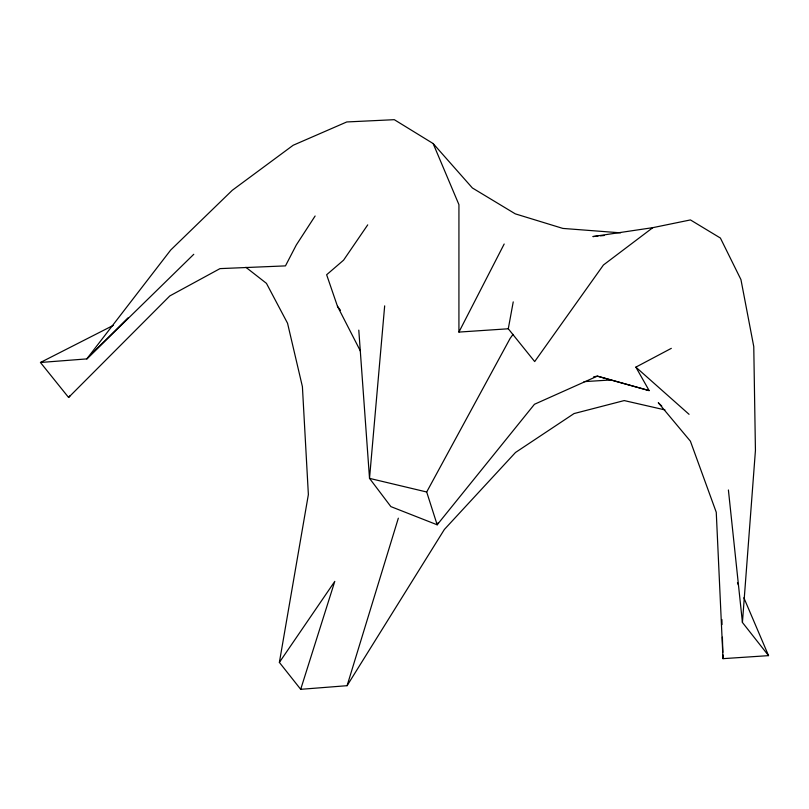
<?xml version="1.0" encoding="UTF-8"?>
<svg xmlns="http://www.w3.org/2000/svg" width="809" height="809" viewBox="0 0 809 809"><rect width="100%" height="100%" fill="white"/><g stroke="black" fill="none" stroke-linecap="round" stroke-linejoin="round"><path stroke-width="1.21" d="M661.772 406.037L658.273 402.73L690.401 441.188L716.258 512.269L723.013 658.657L768.55 655.634L742.429 622.465L755.434 450.431L753.766 346.596L740.943 279.59L720.394 238.038L690.441 219.927L652.833 227.653L603.443 264.988L534.688 361.572L508.285 328.778L458.925 332.084L458.936 204.657L433.139 143.547L394.296 119.681L346.768 121.957L293.151 145.266L232.294 190.277L170.719 250.011L86.796 358.903L40.45 362.483L68.583 397.452L169.819 295.922L220.008 268.618L285.466 265.888L296.266 245.046L315.116 216.003M384.669 305.863L369.521 478.372L390.868 506.606L437.173 524.798L534.456 404.278L597.355 376.145L649.162 390.616L635.864 367.134L671.318 348.355M664.937 409.9L624.204 400.576L574.036 413.571L515.515 452.464L444.363 529.47L347.091 685.688L300.695 689.319L279.378 662.399L308.371 494.572L302.404 386.641L287.549 323.246L266.444 283.352L245.896 267.294M508.285 328.778L513.23 301.878M347.091 685.688L398.331 518.185M300.695 689.319L334.784 581.378L279.378 662.399M438.276 522.523L437.173 524.798L426.687 491.993L510.115 338.435L513.027 334.37M458.925 332.084L504.179 244.015M367.721 224.872L343.582 260.164L326.644 274.747L337.474 306.298L360.49 351.207M68.583 397.452L70.241 395.55M127.964 317.907L86.796 358.903L193.776 254.289M40.45 362.483L113.371 325.339M593.654 376.802L597.355 376.145L649.162 390.616M652.833 227.653L592.886 236.572L597.912 236.097M600.43 235.854L604.202 235.49M584.007 381.646L611.422 379.937L608.944 379.836M620.554 232.84L562.872 228.421L515.272 213.849L472.375 187.961L433.139 143.547M426.687 491.993L369.521 478.372L358.791 330.133M635.864 367.134L689.056 414.319M337.474 306.298L340.468 310.282M737.454 582.743L738.435 585.059M743.865 597.78L768.55 655.634M728.403 489.991L742.429 622.465M721.891 619.512L722.033 624.568M722.397 637.189L722.831 652.347M722.902 654.865L723.013 658.657"/></g></svg>
